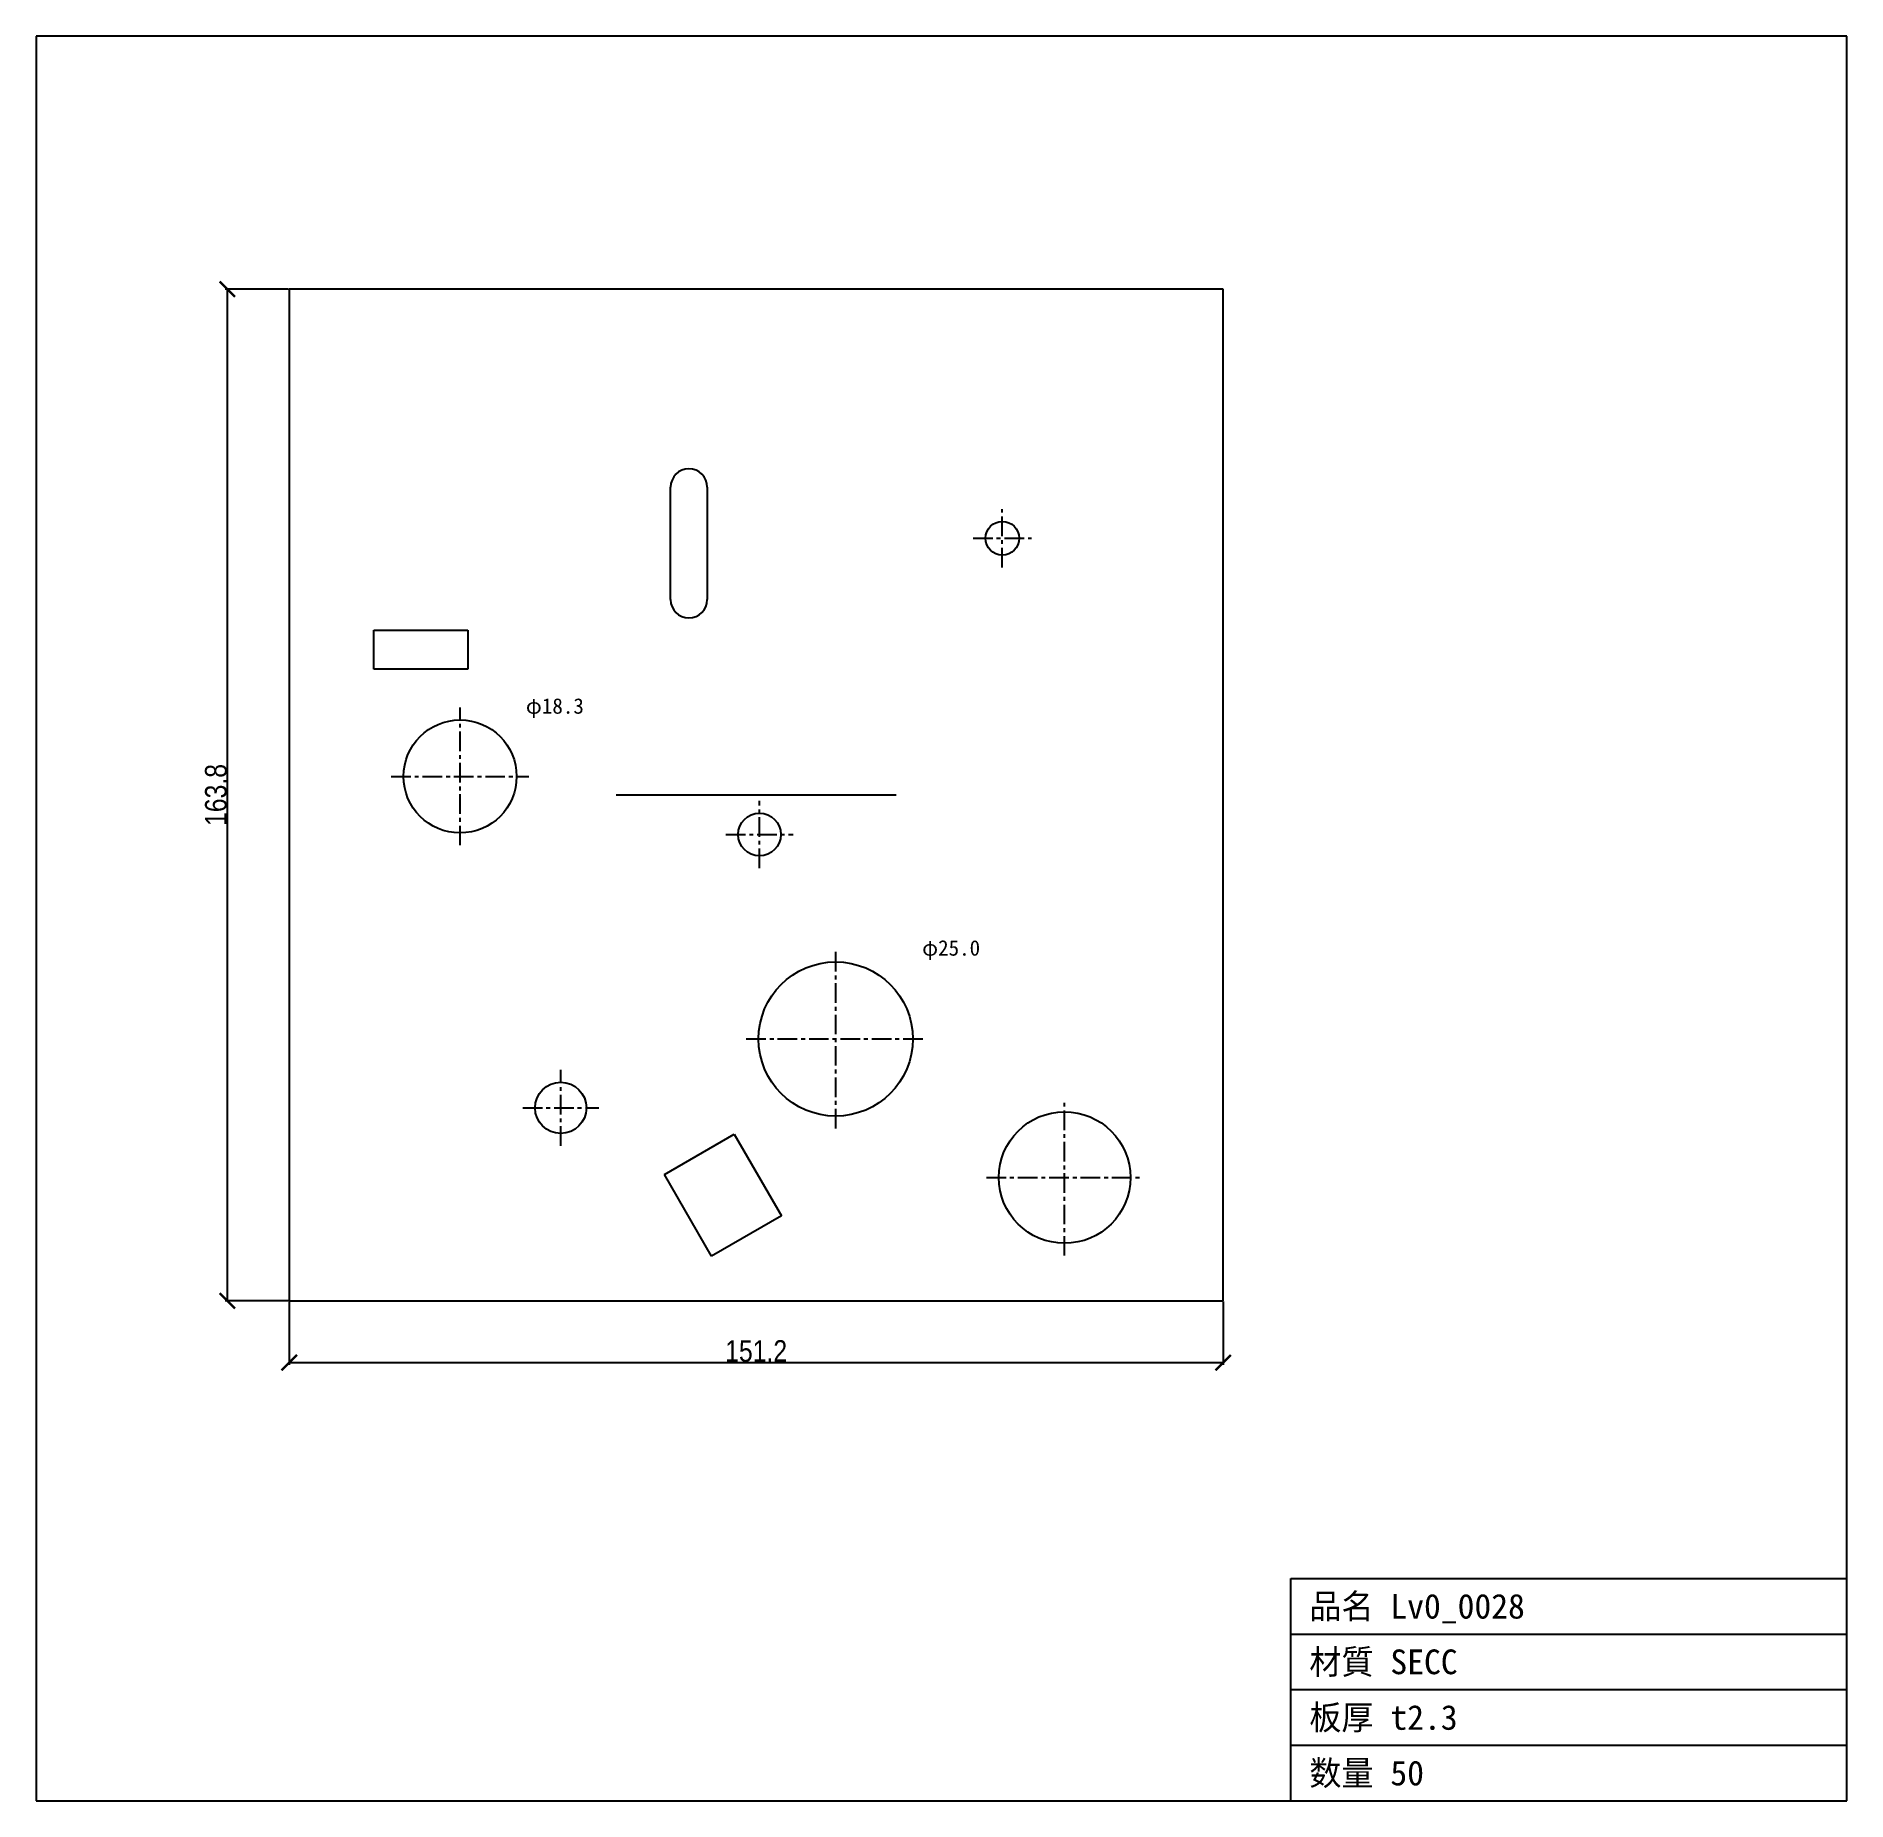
# Model space of a CAD drawing. Header units: millimetres. Extents: x -41 to 252, y -81 to 205.
import ezdxf

# ---------------------------------------------------------------- set-up
doc = ezdxf.new("R2010")
doc.units = ezdxf.units.MM
doc.linetypes.add('CENTER', pattern=[5.08, 3.175, -0.635, 0.635, -0.635])
for name, color, linetype in [('ケガキ', 7, 'Continuous'), ('中心線', 7, 'Continuous'), ('図枠', 7, 'Continuous'), ('外形', 7, 'Continuous'), ('寸法', 7, 'Continuous'), ('文字', 7, 'Continuous')]:
    doc.layers.add(name, color=color, linetype=linetype)
doc.styles.add('OpenSansCondensed-Light', font='OpenSansCondensed-Light.ttf')
doc.dimstyles.new('EZDXF', dxfattribs={"dimtxt": 0.25, "dimasz": 0.175, "dimexe": 0.375, "dimexo": 0.125, "dimgap": 0.1, "dimtad": 1, "dimlfac": 100, "dimzin": 12, "dimdsep": 46, "dimtxsty": 'OpenSansCondensed-Light', "dimblk": 'ARCHTICK', "dimcen": 2.5, "dimazin": 3, "dimtfac": 0.5, "dimtmove": 2, "dimatfit": 3})

# ---------------------------------------------------------------- blocks, each defined once
blk = doc.blocks.new('_ARCHTICK')
at = {"color": 0, "linetype": 'BYBLOCK', "const_width": 0.15}
blk.add_lwpolyline([(-0.5, -0.5), (0.5, 0.5)], dxfattribs=at)

msp = doc.modelspace()

# ---------------------------------------------------------------- linework, layer by layer
at = {"layer": 'ケガキ'}
msp.add_line((52.91, 81.9), (98.26, 81.9), dxfattribs=at)
at = {"layer": '中心線', "color": 1, "linetype": 'CENTER'}
for p, q in [((115.43, 118.73), (115.43, 128.19)), ((110.7, 123.46), (120.16, 123.46)), ((27.66, 73.75), (27.66, 96.05)), ((16.51, 84.9), (38.81, 84.9)), ((76.13, 70.04), (76.13, 80.97)), ((70.67, 75.5), (81.6, 75.5)), ((88.46, 27.91), (88.46, 56.88)), ((73.98, 42.39), (102.95, 42.39)), ((43.95, 25.09), (43.95, 37.39)), ((125.51, 7.31), (125.51, 32.61)), ((37.8, 31.24), (50.1, 31.24)), ((112.86, 19.96), (138.16, 19.96))]:
    msp.add_line(p, q, dxfattribs=at)
at = {"layer": '図枠'}
for p, q in [((252.12, 204.74), (-40.95, 204.74)), ((-40.95, 204.74), (-40.95, -80.95)), ((252.12, -80.95), (252.12, 204.74)), ((162.12, -80.95), (162.12, -44.95)), ((162.12, -44.95), (252.12, -44.95)), ((162.12, -53.95), (252.12, -53.95)), ((162.12, -62.95), (252.12, -62.95)), ((162.12, -71.95), (252.12, -71.95)), ((-40.95, -80.95), (252.12, -80.95))]:
    msp.add_line(p, q, dxfattribs=at)
at = {"layer": '外形'}
for p, q in [((151.17, 163.79), (0, 163.79)), ((0, 163.79), (0, 0)), ((151.17, 0), (151.17, 163.79)), ((61.72, 113.52), (61.72, 131.73)), ((67.67, 131.73), (67.67, 113.52)), ((13.69, 102.24), (13.69, 108.57)), ((13.69, 108.57), (28.91, 108.57)), ((28.91, 108.57), (28.91, 102.24)), ((28.91, 102.24), (13.69, 102.24)), ((60.74, 20.44), (72.05, 26.98)), ((72.05, 26.98), (79.69, 13.75)), ((68.38, 7.21), (60.74, 20.44)), ((79.69, 13.75), (68.38, 7.21)), ((0, 0), (151.17, 0))]:
    msp.add_line(p, q, dxfattribs=at)
for centre, radius in [((115.43, 123.46), 2.73), ((27.66, 84.9), 9.15), ((76.13, 75.5), 3.46), ((88.46, 42.39), 12.48), ((43.95, 31.24), 4.15), ((125.51, 19.96), 10.65)]:
    msp.add_circle(centre, radius, dxfattribs=at)
for centre, start, end in [((64.7, 131.73), 0, 180), ((64.7, 113.52), 180, 0)]:
    msp.add_arc(centre, 2.97, start, end, dxfattribs=at)

# ---------------------------------------------------------------- texts
at = {"layer": '文字'}
for s, height, p in [('φ18.3', 2.5, (38.31, 95.05)), ('φ25.0', 2.5, (102.45, 55.88)), ('品名 Lv0_0028', 4, (165.12, -51.45)), ('材質 SECC', 4, (165.12, -60.45)), ('板厚 t2.3', 4, (165.12, -69.45)), ('数量 50', 4, (165.12, -78.45))]:
    msp.add_text(s, height=height, dxfattribs=at).set_placement(p)

# ---------------------------------------------------------------- dimensions: what is measured, and where the dimension line sits
at = {"layer": '寸法'}
msp.add_linear_dim(base=(-10, 0), p1=(0, 0), p2=(0, 163.79), angle=90, dimstyle='EZDXF', override={"dimtxt": 3.5, "dimasz": 2.5, "dimdec": 1, "dimlfac": 1}, dxfattribs=at).render()
msp.add_linear_dim(base=(0, -10), p1=(0, 0), p2=(151.17, 0), dimstyle='EZDXF', override={"dimtxt": 3.5, "dimasz": 2.5, "dimdec": 1, "dimlfac": 1}, dxfattribs=at).render()

doc.saveas('drawing.dxf')
